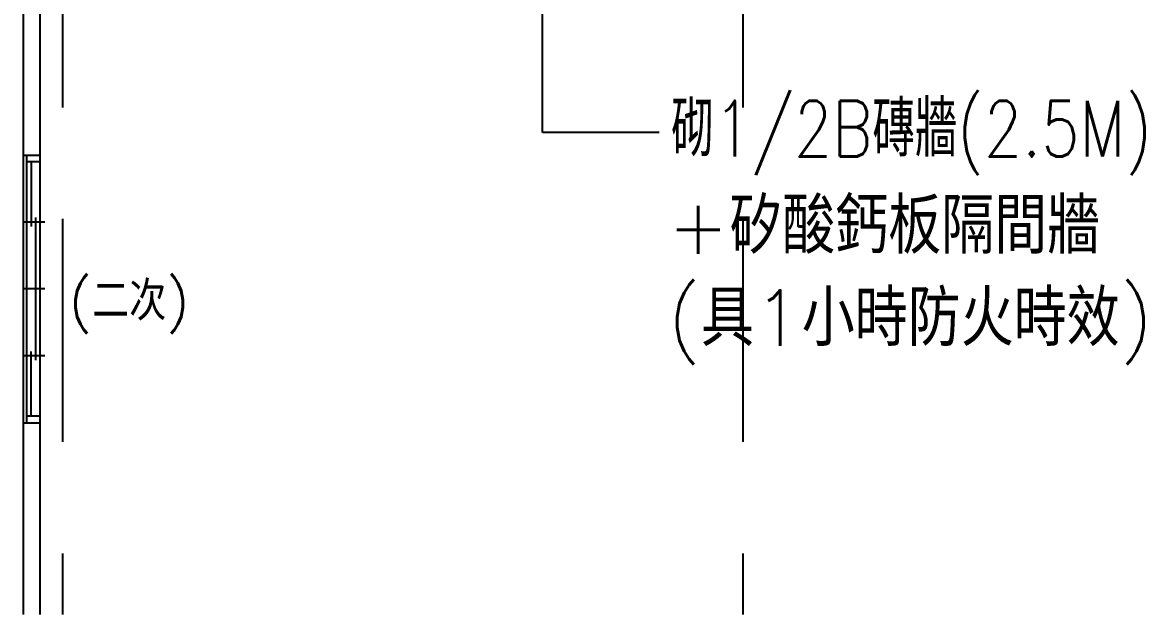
# Model space of a CAD drawing. Extents: x 0 to 210250, y -124674 to 148500.
# Drawn here: x 39424 to 49486, y 113839 to 119150 of the extents above; entities that cross this region are included whole.
import ezdxf

# ---------------------------------------------------------------- set-up
doc = ezdxf.new("R2010")
doc.units = 0
doc.header["$LTSCALE"] = 400
doc.linetypes.add('CEN', pattern=[17, 15, -1, 0, -1])
doc.linetypes.add('HIDDENX2', pattern=[0.75, 0.5, -0.25])
doc.layers.get('0').update_dxf_attribs({"linetype": 'CONTINUOUS'})
doc.layers.get('DEFPOINTS').update_dxf_attribs({"linetype": 'CONTINUOUS'})
for name, color, linetype in [('CENTER', 6, 'CEN'), ('SECOND', 6, 'CONTINUOUS'), ('WALL', 2, 'CONTINUOUS')]:
    doc.layers.add(name, color=color, linetype=linetype)
doc.styles.add('AEH', font='SIMPLEX', dxfattribs={"bigfont": 'AE.SHX'})

# ---------------------------------------------------------------- blocks, each defined once
blk = doc.blocks.new('A$C2BC977CF')
at = {"layer": 'CENTER', "linetype": 'HIDDENX2'}
for p, q in [((1363, 5908.8), (1363, 3154)), ((1973, 5908.8), (1973, 3154))]:
    blk.add_line(p, q, dxfattribs=at)
at = {"layer": 'DEFPOINTS', "color": 3, "linetype": 'Continuous'}
for p, q in [((1793.4, 3586.4), (1793.4, 3710.7)), ((1897.9, 3586.4), (1793.4, 3586.4))]:
    blk.add_line(p, q, dxfattribs=at)
at = {"layer": 'SECOND', "linetype": 'Continuous'}
for p, q in [((1328, 3566), (1343, 3566)), ((1328, 3326), (1328, 3566)), ((1331, 3326), (1331, 3566)), ((1343, 3326), (1343, 3566)), ((1343, 3560), (1331, 3560)), ((1335, 3560), (1335, 3502)), ((1347, 3506), (1327, 3506)), ((1339, 3382), (1339, 3510)), ((1347, 3446), (1327, 3446)), ((1347, 3386), (1327, 3386)), ((1335, 3332), (1335, 3390)), ((1343, 3332), (1331, 3332)), ((1328, 3326), (1343, 3326))]:
    blk.add_line(p, q, dxfattribs=at)
at = {"layer": 'WALL', "linetype": 'Continuous'}
for p, q in [((1328, 3154), (1328, 3797.5)), ((1343, 3154), (1343, 3797.5))]:
    blk.add_line(p, q, dxfattribs=at)
at = {"layer": 'DEFPOINTS', "color": 3, "style": 'AEH', "width": 0.8}
blk.add_text('砌1/2B磚牆(2.5M)', height=50, dxfattribs=at).set_placement((1908.9, 3564.8))
at = {"layer": 'DEFPOINTS', "color": 3, "style": 'AEH'}
for s, p in [('+矽酸鈣板隔間牆', (1905.1, 3477.6)), ('(具1小時防火時效)', (1905.5, 3394.9))]:
    blk.add_text(s, height=50, dxfattribs=at).set_placement(p)
at = {"layer": 'DEFPOINTS', "color": 2, "style": 'AEH', "width": 1}
blk.add_text('(二次)', height=35, dxfattribs=at).set_placement((1368.5, 3417.8))

msp = doc.modelspace()

# ---------------------------------------------------------------- block references
at = {"xscale": 10, "yscale": 10, "zscale": 10}
msp.add_blockref('A$C2BC977CF', (26154.054, 82299.425), dxfattribs=at)

doc.saveas('drawing.dxf')
